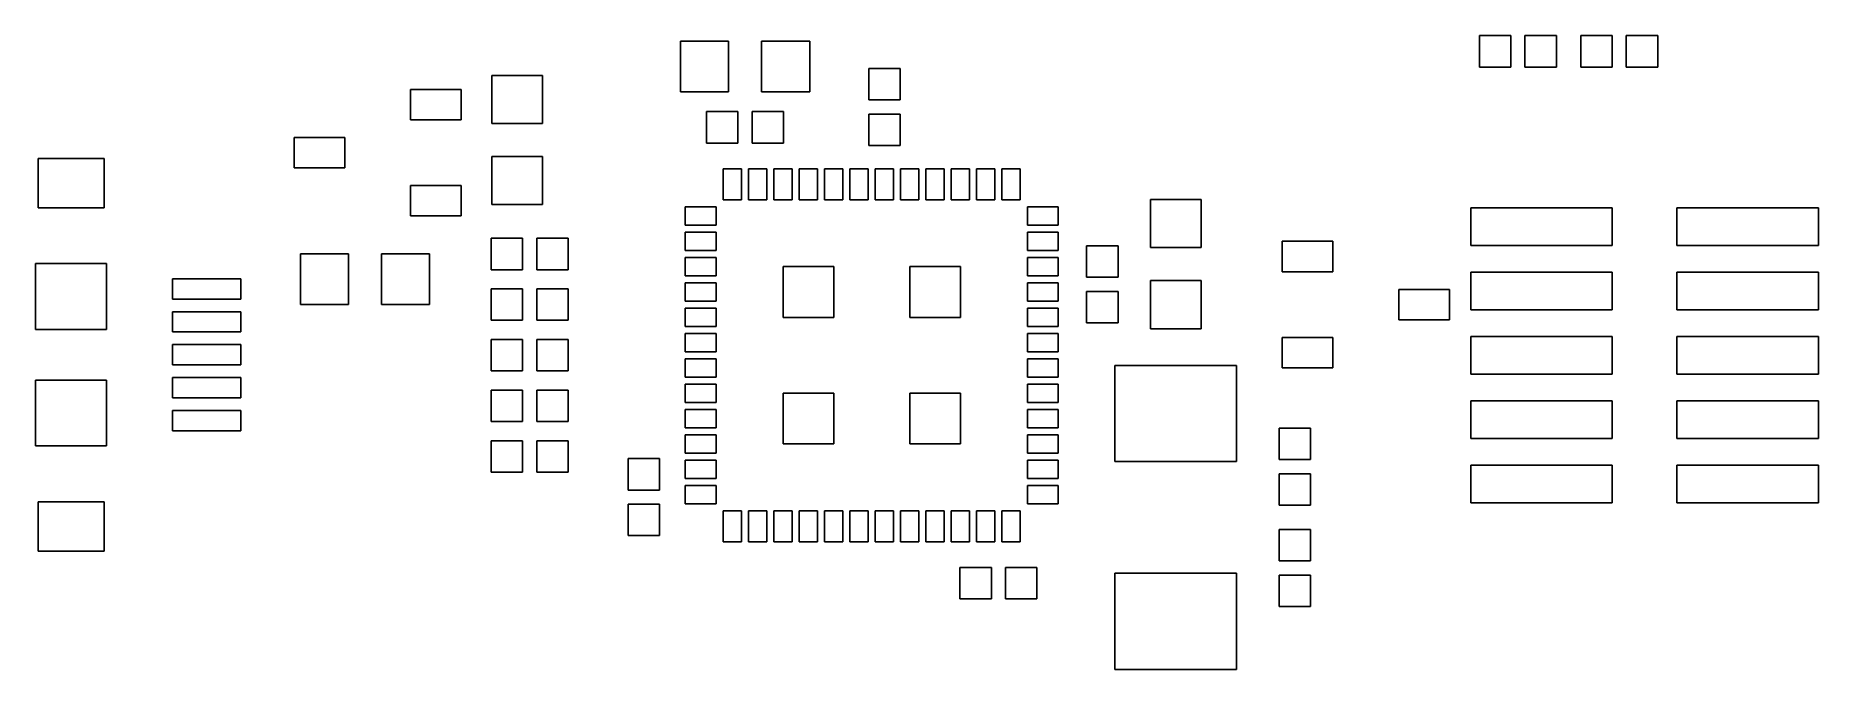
# Model space of a CAD drawing. Extents: x 100.8 to 135.9, y -106.2 to -93.7.
import ezdxf

# ---------------------------------------------------------------- set-up
doc = ezdxf.new("R2010")
doc.units = 0
doc.header["$MEASUREMENT"] = 0
doc.layers.add('BLACK', color=7, linetype='CONTINUOUS')

msp = doc.modelspace()

# ---------------------------------------------------------------- linework, layer by layer
at = {"layer": 'Black'}
for p, q in [((113.475, -94.8), (113.475, -93.8)), ((113.475, -93.8), (114.425, -93.8)), ((114.425, -93.8), (114.425, -94.8)), ((115.075, -94.8), (115.075, -93.8)), ((115.075, -93.8), (116.025, -93.8)), ((116.025, -93.8), (116.025, -94.8)), ((129.24, -94.31), (129.24, -93.69)), ((129.24, -93.69), (129.86, -93.69)), ((129.86, -93.69), (129.86, -94.31)), ((130.14, -94.31), (130.14, -93.69)), ((130.14, -93.69), (130.76, -93.69)), ((130.76, -93.69), (130.76, -94.31)), ((131.24, -94.31), (131.24, -93.69)), ((131.24, -93.69), (131.86, -93.69)), ((131.86, -93.69), (131.86, -94.31)), ((132.14, -94.31), (132.14, -93.69)), ((132.14, -93.69), (132.76, -93.69)), ((132.76, -93.69), (132.76, -94.31)), ((109.75, -95.425), (109.75, -94.475)), ((109.75, -94.475), (110.75, -94.475)), ((110.75, -94.475), (110.75, -95.425)), ((117.19, -94.96), (117.19, -94.34)), ((117.19, -94.34), (117.81, -94.34)), ((117.81, -94.34), (117.81, -94.96)), ((129.86, -94.31), (129.24, -94.31)), ((130.76, -94.31), (130.14, -94.31)), ((131.86, -94.31), (131.24, -94.31)), ((132.76, -94.31), (132.14, -94.31)), ((108.15, -95.35), (108.15, -94.75)), ((108.15, -94.75), (109.15, -94.75)), ((109.15, -94.75), (109.15, -95.35)), ((114.425, -94.8), (113.475, -94.8)), ((116.025, -94.8), (115.075, -94.8)), ((117.81, -94.96), (117.19, -94.96)), ((113.99, -95.81), (113.99, -95.19)), ((113.99, -95.19), (114.61, -95.19)), ((114.61, -95.19), (114.61, -95.81)), ((114.89, -95.81), (114.89, -95.19)), ((114.89, -95.19), (115.51, -95.19)), ((115.51, -95.19), (115.51, -95.81)), ((117.19, -95.86), (117.19, -95.24)), ((117.19, -95.24), (117.81, -95.24)), ((117.81, -95.24), (117.81, -95.86)), ((109.15, -95.35), (108.15, -95.35)), ((110.75, -95.425), (109.75, -95.425)), ((105.85, -96.3), (105.85, -95.7)), ((105.85, -95.7), (106.85, -95.7)), ((106.85, -95.7), (106.85, -96.3)), ((114.61, -95.81), (113.99, -95.81)), ((115.51, -95.81), (114.89, -95.81)), ((117.81, -95.86), (117.19, -95.86)), ((100.8, -97.09), (100.8, -96.115)), ((100.8, -96.115), (102.1, -96.115)), ((102.1, -96.115), (102.1, -97.09)), ((106.85, -96.3), (105.85, -96.3)), ((109.75, -97.025), (109.75, -96.075)), ((109.75, -96.075), (110.75, -96.075)), ((110.75, -96.075), (110.75, -97.025)), ((114.32, -96.93), (114.32, -96.32)), ((114.32, -96.32), (114.68, -96.32)), ((114.68, -96.32), (114.68, -96.93)), ((114.82, -96.93), (114.82, -96.32)), ((114.82, -96.32), (115.18, -96.32)), ((115.18, -96.32), (115.18, -96.93)), ((115.32, -96.93), (115.32, -96.32)), ((115.32, -96.32), (115.68, -96.32)), ((115.68, -96.32), (115.68, -96.93)), ((115.82, -96.93), (115.82, -96.32)), ((115.82, -96.32), (116.18, -96.32)), ((116.18, -96.32), (116.18, -96.93)), ((116.32, -96.93), (116.32, -96.32)), ((116.32, -96.32), (116.68, -96.32)), ((116.68, -96.32), (116.68, -96.93)), ((116.82, -96.93), (116.82, -96.32)), ((116.82, -96.32), (117.18, -96.32)), ((117.18, -96.32), (117.18, -96.93)), ((117.32, -96.93), (117.32, -96.32)), ((117.32, -96.32), (117.68, -96.32)), ((117.68, -96.32), (117.68, -96.93)), ((117.82, -96.93), (117.82, -96.32)), ((117.82, -96.32), (118.18, -96.32)), ((118.18, -96.32), (118.18, -96.93)), ((118.32, -96.93), (118.32, -96.32)), ((118.32, -96.32), (118.68, -96.32)), ((118.68, -96.32), (118.68, -96.93)), ((118.82, -96.93), (118.82, -96.32)), ((118.82, -96.32), (119.18, -96.32)), ((119.18, -96.32), (119.18, -96.93)), ((119.32, -96.93), (119.32, -96.32)), ((119.32, -96.32), (119.68, -96.32)), ((119.68, -96.32), (119.68, -96.93)), ((119.82, -96.93), (119.82, -96.32)), ((119.82, -96.32), (120.18, -96.32)), ((120.18, -96.32), (120.18, -96.93)), ((108.15, -97.25), (108.15, -96.65)), ((108.15, -96.65), (109.15, -96.65)), ((109.15, -96.65), (109.15, -97.25)), ((102.1, -97.09), (100.8, -97.09)), ((110.75, -97.025), (109.75, -97.025)), ((113.57, -97.43), (113.57, -97.07)), ((113.57, -97.07), (114.18, -97.07)), ((114.18, -97.07), (114.18, -97.43)), ((114.68, -96.93), (114.32, -96.93)), ((115.18, -96.93), (114.82, -96.93)), ((115.68, -96.93), (115.32, -96.93)), ((116.18, -96.93), (115.82, -96.93)), ((116.68, -96.93), (116.32, -96.93)), ((117.18, -96.93), (116.82, -96.93)), ((117.68, -96.93), (117.32, -96.93)), ((118.18, -96.93), (117.82, -96.93)), ((118.68, -96.93), (118.32, -96.93)), ((119.18, -96.93), (118.82, -96.93)), ((119.68, -96.93), (119.32, -96.93)), ((120.18, -96.93), (119.82, -96.93)), ((120.32, -97.43), (120.32, -97.07)), ((120.32, -97.07), (120.93, -97.07)), ((120.93, -97.07), (120.93, -97.43)), ((122.75, -97.875), (122.75, -96.925)), ((122.75, -96.925), (123.75, -96.925)), ((123.75, -96.925), (123.75, -97.875)), ((129.07, -97.83), (129.07, -97.09)), ((129.07, -97.09), (131.86, -97.09)), ((131.86, -97.09), (131.86, -97.83)), ((133.14, -97.83), (133.14, -97.09)), ((133.14, -97.09), (135.93, -97.09)), ((135.93, -97.09), (135.93, -97.83)), ((109.15, -97.25), (108.15, -97.25)), ((114.18, -97.43), (113.57, -97.43)), ((120.93, -97.43), (120.32, -97.43)), ((109.74, -98.31), (109.74, -97.69)), ((109.74, -97.69), (110.36, -97.69)), ((110.36, -97.69), (110.36, -98.31)), ((110.64, -98.31), (110.64, -97.69)), ((110.64, -97.69), (111.26, -97.69)), ((111.26, -97.69), (111.26, -98.31)), ((113.57, -97.93), (113.57, -97.57)), ((113.57, -97.57), (114.18, -97.57)), ((114.18, -97.57), (114.18, -97.93)), ((120.32, -97.93), (120.32, -97.57)), ((120.32, -97.57), (120.93, -97.57)), ((120.93, -97.57), (120.93, -97.93)), ((125.35, -98.35), (125.35, -97.75)), ((125.35, -97.75), (126.35, -97.75)), ((126.35, -97.75), (126.35, -98.35)), ((105.975, -99), (105.975, -98)), ((105.975, -98), (106.925, -98)), ((106.925, -98), (106.925, -99)), ((107.575, -99), (107.575, -98)), ((107.575, -98), (108.525, -98)), ((108.525, -98), (108.525, -99)), ((114.18, -97.93), (113.57, -97.93)), ((113.57, -98.43), (113.57, -98.07)), ((113.57, -98.07), (114.18, -98.07)), ((114.18, -98.07), (114.18, -98.43)), ((120.93, -97.93), (120.32, -97.93)), ((120.32, -98.43), (120.32, -98.07)), ((120.32, -98.07), (120.93, -98.07)), ((120.93, -98.07), (120.93, -98.43)), ((121.49, -98.46), (121.49, -97.84)), ((121.49, -97.84), (122.11, -97.84)), ((122.11, -97.84), (122.11, -98.46)), ((123.75, -97.875), (122.75, -97.875)), ((131.86, -97.83), (129.07, -97.83)), ((135.93, -97.83), (133.14, -97.83)), ((100.75, -99.49), (100.75, -98.19)), ((100.75, -98.19), (102.15, -98.19)), ((102.15, -98.19), (102.15, -99.49)), ((103.45, -98.89), (103.45, -98.49)), ((103.45, -98.49), (104.8, -98.49)), ((104.8, -98.49), (104.8, -98.89)), ((110.36, -98.31), (109.74, -98.31)), ((111.26, -98.31), (110.64, -98.31)), ((114.18, -98.43), (113.57, -98.43)), ((115.499, -99.251), (115.499, -98.249)), ((115.499, -98.249), (116.501, -98.249)), ((116.501, -98.249), (116.501, -99.251)), ((117.999, -99.251), (117.999, -98.249)), ((117.999, -98.249), (119.001, -98.249)), ((119.001, -98.249), (119.001, -99.251)), ((120.93, -98.43), (120.32, -98.43)), ((122.11, -98.46), (121.49, -98.46)), ((126.35, -98.35), (125.35, -98.35)), ((129.07, -99.1), (129.07, -98.36)), ((129.07, -98.36), (131.86, -98.36)), ((131.86, -98.36), (131.86, -99.1)), ((133.14, -99.1), (133.14, -98.36)), ((133.14, -98.36), (135.93, -98.36)), ((135.93, -98.36), (135.93, -99.1)), ((109.74, -99.31), (109.74, -98.69)), ((109.74, -98.69), (110.36, -98.69)), ((110.36, -98.69), (110.36, -99.31)), ((110.64, -99.31), (110.64, -98.69)), ((110.64, -98.69), (111.26, -98.69)), ((111.26, -98.69), (111.26, -99.31)), ((113.57, -98.93), (113.57, -98.57)), ((113.57, -98.57), (114.18, -98.57)), ((114.18, -98.57), (114.18, -98.93)), ((120.32, -98.93), (120.32, -98.57)), ((120.32, -98.57), (120.93, -98.57)), ((120.93, -98.57), (120.93, -98.93)), ((121.49, -99.36), (121.49, -98.74)), ((121.49, -98.74), (122.11, -98.74)), ((122.11, -98.74), (122.11, -99.36)), ((122.75, -99.475), (122.75, -98.525)), ((122.75, -98.525), (123.75, -98.525)), ((123.75, -98.525), (123.75, -99.475)), ((127.65, -99.3), (127.65, -98.7)), ((127.65, -98.7), (128.65, -98.7)), ((128.65, -98.7), (128.65, -99.3)), ((104.8, -98.89), (103.45, -98.89)), ((103.45, -99.54), (103.45, -99.14)), ((103.45, -99.14), (104.8, -99.14)), ((104.8, -99.14), (104.8, -99.54)), ((106.925, -99), (105.975, -99)), ((108.525, -99), (107.575, -99)), ((114.18, -98.93), (113.57, -98.93)), ((113.57, -99.43), (113.57, -99.07)), ((113.57, -99.07), (114.18, -99.07)), ((114.18, -99.07), (114.18, -99.43)), ((120.93, -98.93), (120.32, -98.93)), ((120.32, -99.43), (120.32, -99.07)), ((120.32, -99.07), (120.93, -99.07)), ((120.93, -99.07), (120.93, -99.43)), ((131.86, -99.1), (129.07, -99.1)), ((135.93, -99.1), (133.14, -99.1)), ((102.15, -99.49), (100.75, -99.49)), ((104.8, -99.54), (103.45, -99.54)), ((110.36, -99.31), (109.74, -99.31)), ((111.26, -99.31), (110.64, -99.31)), ((114.18, -99.43), (113.57, -99.43)), ((116.501, -99.251), (115.499, -99.251)), ((119.001, -99.251), (117.999, -99.251)), ((120.93, -99.43), (120.32, -99.43)), ((122.11, -99.36), (121.49, -99.36)), ((123.75, -99.475), (122.75, -99.475)), ((128.65, -99.3), (127.65, -99.3)), ((103.45, -100.19), (103.45, -99.79)), ((103.45, -99.79), (104.8, -99.79)), ((104.8, -99.79), (104.8, -100.19)), ((109.74, -100.31), (109.74, -99.69)), ((109.74, -99.69), (110.36, -99.69)), ((110.36, -99.69), (110.36, -100.31)), ((110.64, -100.31), (110.64, -99.69)), ((110.64, -99.69), (111.26, -99.69)), ((111.26, -99.69), (111.26, -100.31)), ((113.57, -99.93), (113.57, -99.57)), ((113.57, -99.57), (114.18, -99.57)), ((114.18, -99.57), (114.18, -99.93)), ((120.32, -99.93), (120.32, -99.57)), ((120.32, -99.57), (120.93, -99.57)), ((120.93, -99.57), (120.93, -99.93)), ((125.35, -100.25), (125.35, -99.65)), ((125.35, -99.65), (126.35, -99.65)), ((126.35, -99.65), (126.35, -100.25)), ((129.07, -100.37), (129.07, -99.63)), ((129.07, -99.63), (131.86, -99.63)), ((131.86, -99.63), (131.86, -100.37)), ((133.14, -100.37), (133.14, -99.63)), ((133.14, -99.63), (135.93, -99.63)), ((135.93, -99.63), (135.93, -100.37)), ((104.8, -100.19), (103.45, -100.19)), ((114.18, -99.93), (113.57, -99.93)), ((113.57, -100.43), (113.57, -100.07)), ((113.57, -100.07), (114.18, -100.07)), ((114.18, -100.07), (114.18, -100.43)), ((120.93, -99.93), (120.32, -99.93)), ((120.32, -100.43), (120.32, -100.07)), ((120.32, -100.07), (120.93, -100.07)), ((120.93, -100.07), (120.93, -100.43)), ((122.05, -102.1), (122.05, -100.2)), ((122.05, -100.2), (124.45, -100.2)), ((124.45, -100.2), (124.45, -102.1)), ((126.35, -100.25), (125.35, -100.25)), ((100.75, -101.79), (100.75, -100.49)), ((100.75, -100.49), (102.15, -100.49)), ((102.15, -100.49), (102.15, -101.79)), ((103.45, -100.84), (103.45, -100.44)), ((103.45, -100.44), (104.8, -100.44)), ((104.8, -100.44), (104.8, -100.84)), ((110.36, -100.31), (109.74, -100.31)), ((111.26, -100.31), (110.64, -100.31)), ((114.18, -100.43), (113.57, -100.43)), ((113.57, -100.93), (113.57, -100.57)), ((113.57, -100.57), (114.18, -100.57)), ((114.18, -100.57), (114.18, -100.93)), ((120.93, -100.43), (120.32, -100.43)), ((120.32, -100.93), (120.32, -100.57)), ((120.32, -100.57), (120.93, -100.57)), ((120.93, -100.57), (120.93, -100.93)), ((131.86, -100.37), (129.07, -100.37)), ((135.93, -100.37), (133.14, -100.37)), ((104.8, -100.84), (103.45, -100.84)), ((109.74, -101.31), (109.74, -100.69)), ((109.74, -100.69), (110.36, -100.69)), ((110.36, -100.69), (110.36, -101.31)), ((110.64, -101.31), (110.64, -100.69)), ((110.64, -100.69), (111.26, -100.69)), ((111.26, -100.69), (111.26, -101.31)), ((114.18, -100.93), (113.57, -100.93)), ((115.499, -101.751), (115.499, -100.749)), ((115.499, -100.749), (116.501, -100.749)), ((116.501, -100.749), (116.501, -101.751)), ((117.999, -101.751), (117.999, -100.749)), ((117.999, -100.749), (119.001, -100.749)), ((119.001, -100.749), (119.001, -101.751)), ((120.93, -100.93), (120.32, -100.93)), ((129.07, -101.64), (129.07, -100.9)), ((129.07, -100.9), (131.86, -100.9)), ((131.86, -100.9), (131.86, -101.64)), ((133.14, -101.64), (133.14, -100.9)), ((133.14, -100.9), (135.93, -100.9)), ((135.93, -100.9), (135.93, -101.64)), ((103.45, -101.49), (103.45, -101.09)), ((103.45, -101.09), (104.8, -101.09)), ((104.8, -101.09), (104.8, -101.49)), ((110.36, -101.31), (109.74, -101.31)), ((111.26, -101.31), (110.64, -101.31)), ((113.57, -101.43), (113.57, -101.07)), ((113.57, -101.07), (114.18, -101.07)), ((114.18, -101.07), (114.18, -101.43)), ((120.32, -101.43), (120.32, -101.07)), ((120.32, -101.07), (120.93, -101.07)), ((120.93, -101.07), (120.93, -101.43)), ((104.8, -101.49), (103.45, -101.49)), ((114.18, -101.43), (113.57, -101.43)), ((113.57, -101.93), (113.57, -101.57)), ((113.57, -101.57), (114.18, -101.57)), ((114.18, -101.57), (114.18, -101.93)), ((120.93, -101.43), (120.32, -101.43)), ((120.32, -101.93), (120.32, -101.57)), ((120.32, -101.57), (120.93, -101.57)), ((120.93, -101.57), (120.93, -101.93)), ((125.29, -102.06), (125.29, -101.44)), ((125.29, -101.44), (125.91, -101.44)), ((125.91, -101.44), (125.91, -102.06)), ((131.86, -101.64), (129.07, -101.64)), ((135.93, -101.64), (133.14, -101.64)), ((102.15, -101.79), (100.75, -101.79)), ((109.74, -102.31), (109.74, -101.69)), ((109.74, -101.69), (110.36, -101.69)), ((110.36, -101.69), (110.36, -102.31)), ((110.64, -102.31), (110.64, -101.69)), ((110.64, -101.69), (111.26, -101.69)), ((111.26, -101.69), (111.26, -102.31)), ((114.18, -101.93), (113.57, -101.93)), ((116.501, -101.751), (115.499, -101.751)), ((119.001, -101.751), (117.999, -101.751)), ((120.93, -101.93), (120.32, -101.93)), ((110.36, -102.31), (109.74, -102.31)), ((111.26, -102.31), (110.64, -102.31)), ((112.44, -102.66), (112.44, -102.04)), ((112.44, -102.04), (113.06, -102.04)), ((113.06, -102.04), (113.06, -102.66)), ((113.57, -102.43), (113.57, -102.07)), ((113.57, -102.07), (114.18, -102.07)), ((114.18, -102.07), (114.18, -102.43)), ((120.32, -102.43), (120.32, -102.07)), ((120.32, -102.07), (120.93, -102.07)), ((120.93, -102.07), (120.93, -102.43)), ((124.45, -102.1), (122.05, -102.1)), ((125.91, -102.06), (125.29, -102.06)), ((125.29, -102.96), (125.29, -102.34)), ((125.29, -102.34), (125.91, -102.34)), ((125.91, -102.34), (125.91, -102.96)), ((129.07, -102.91), (129.07, -102.17)), ((129.07, -102.17), (131.86, -102.17)), ((131.86, -102.17), (131.86, -102.91)), ((133.14, -102.91), (133.14, -102.17)), ((133.14, -102.17), (135.93, -102.17)), ((135.93, -102.17), (135.93, -102.91)), ((113.06, -102.66), (112.44, -102.66)), ((114.18, -102.43), (113.57, -102.43)), ((113.57, -102.93), (113.57, -102.57)), ((113.57, -102.57), (114.18, -102.57)), ((114.18, -102.57), (114.18, -102.93)), ((120.93, -102.43), (120.32, -102.43)), ((120.32, -102.93), (120.32, -102.57)), ((120.32, -102.57), (120.93, -102.57)), ((120.93, -102.57), (120.93, -102.93)), ((100.8, -103.865), (100.8, -102.89)), ((100.8, -102.89), (102.1, -102.89)), ((102.1, -102.89), (102.1, -103.865)), ((112.44, -103.56), (112.44, -102.94)), ((112.44, -102.94), (113.06, -102.94)), ((113.06, -102.94), (113.06, -103.56)), ((114.18, -102.93), (113.57, -102.93)), ((114.32, -103.68), (114.32, -103.07)), ((114.32, -103.07), (114.68, -103.07)), ((114.68, -103.07), (114.68, -103.68)), ((114.82, -103.68), (114.82, -103.07)), ((114.82, -103.07), (115.18, -103.07)), ((115.18, -103.07), (115.18, -103.68)), ((115.32, -103.68), (115.32, -103.07)), ((115.32, -103.07), (115.68, -103.07)), ((115.68, -103.07), (115.68, -103.68)), ((115.82, -103.68), (115.82, -103.07)), ((115.82, -103.07), (116.18, -103.07)), ((116.18, -103.07), (116.18, -103.68)), ((116.32, -103.68), (116.32, -103.07)), ((116.32, -103.07), (116.68, -103.07)), ((116.68, -103.07), (116.68, -103.68)), ((116.82, -103.68), (116.82, -103.07)), ((116.82, -103.07), (117.18, -103.07)), ((117.18, -103.07), (117.18, -103.68)), ((117.32, -103.68), (117.32, -103.07)), ((117.32, -103.07), (117.68, -103.07)), ((117.68, -103.07), (117.68, -103.68)), ((117.82, -103.68), (117.82, -103.07)), ((117.82, -103.07), (118.18, -103.07)), ((118.18, -103.07), (118.18, -103.68)), ((118.32, -103.68), (118.32, -103.07)), ((118.32, -103.07), (118.68, -103.07)), ((118.68, -103.07), (118.68, -103.68)), ((118.82, -103.68), (118.82, -103.07)), ((118.82, -103.07), (119.18, -103.07)), ((119.18, -103.07), (119.18, -103.68)), ((119.32, -103.68), (119.32, -103.07)), ((119.32, -103.07), (119.68, -103.07)), ((119.68, -103.07), (119.68, -103.68)), ((119.82, -103.68), (119.82, -103.07)), ((119.82, -103.07), (120.18, -103.07)), ((120.18, -103.07), (120.18, -103.68)), ((120.93, -102.93), (120.32, -102.93)), ((125.91, -102.96), (125.29, -102.96)), ((131.86, -102.91), (129.07, -102.91)), ((135.93, -102.91), (133.14, -102.91)), ((113.06, -103.56), (112.44, -103.56)), ((114.68, -103.68), (114.32, -103.68)), ((115.18, -103.68), (114.82, -103.68)), ((115.68, -103.68), (115.32, -103.68)), ((116.18, -103.68), (115.82, -103.68)), ((116.68, -103.68), (116.32, -103.68)), ((117.18, -103.68), (116.82, -103.68)), ((117.68, -103.68), (117.32, -103.68)), ((118.18, -103.68), (117.82, -103.68)), ((118.68, -103.68), (118.32, -103.68)), ((119.18, -103.68), (118.82, -103.68)), ((119.68, -103.68), (119.32, -103.68)), ((120.18, -103.68), (119.82, -103.68)), ((125.29, -104.06), (125.29, -103.44)), ((125.29, -103.44), (125.91, -103.44)), ((125.91, -103.44), (125.91, -104.06)), ((102.1, -103.865), (100.8, -103.865)), ((125.91, -104.06), (125.29, -104.06)), ((118.99, -104.81), (118.99, -104.19)), ((118.99, -104.19), (119.61, -104.19)), ((119.61, -104.19), (119.61, -104.81)), ((119.89, -104.81), (119.89, -104.19)), ((119.89, -104.19), (120.51, -104.19)), ((120.51, -104.19), (120.51, -104.81)), ((122.05, -106.2), (122.05, -104.3)), ((122.05, -104.3), (124.45, -104.3)), ((124.45, -104.3), (124.45, -106.2)), ((125.29, -104.96), (125.29, -104.34)), ((125.29, -104.34), (125.91, -104.34)), ((125.91, -104.34), (125.91, -104.96)), ((119.61, -104.81), (118.99, -104.81)), ((120.51, -104.81), (119.89, -104.81)), ((125.91, -104.96), (125.29, -104.96)), ((124.45, -106.2), (122.05, -106.2))]:
    msp.add_line(p, q, dxfattribs=at)

doc.saveas('drawing.dxf')
